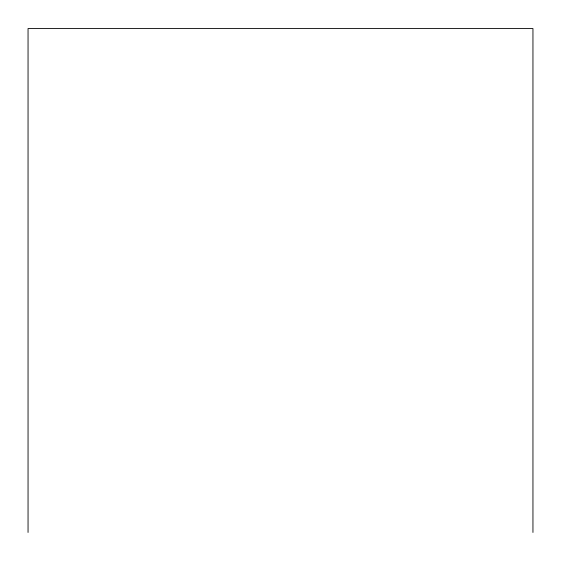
<?xml version="1.0" encoding="UTF-8"?>
<svg xmlns="http://www.w3.org/2000/svg" width="561" height="561" viewBox="0 0 561 561"><rect width="100%" height="100%" fill="white"/><g stroke="black" fill="none" stroke-linecap="round" stroke-linejoin="round"><path stroke-width="0.84" d="M532.95 532.452L532.95 28.548L28.05 28.548L28.05 532.452"/></g></svg>
